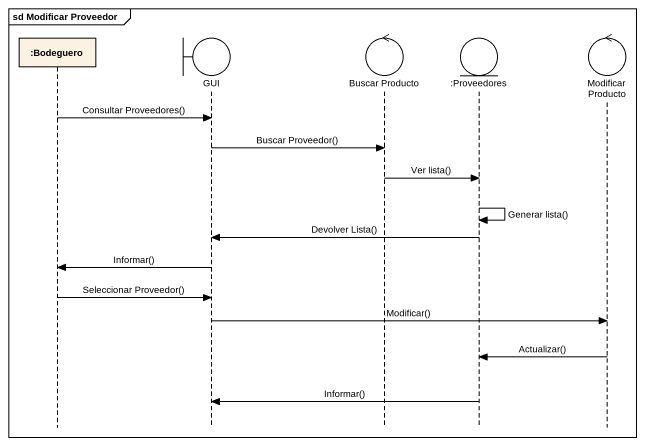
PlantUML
@startuml
mainframe sd Modificar Proveedor
hide footbox
participant ":Bodeguero" as Bodeguero
boundary GUI
control "Buscar Producto" as Buscar_Producto
entity ":Proveedores" as Proveedores
control "Modificar Producto" as Modificar_Producto

Bodeguero -> GUI : Consultar Proveedores()
GUI -> Buscar_Producto : Buscar Proveedor()
Buscar_Producto -> Proveedores : Ver lista()
Proveedores -> Proveedores : Generar lista()
Proveedores -> GUI : Devolver Lista()
GUI -> Bodeguero : Informar()
Bodeguero -> GUI : Seleccionar Proveedor()
GUI -> Modificar_Producto : Modificar()
Modificar_Producto -> Proveedores : Actualizar()
Proveedores -> GUI : Informar()
@enduml
